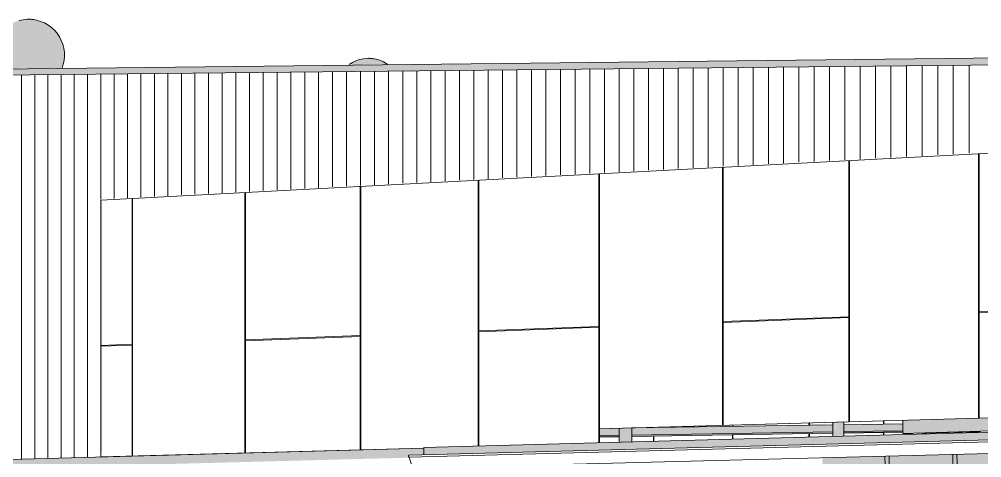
# Model space of a CAD drawing. Header units: inches. Extents: x 31213 to 31218, y -65 to 66.
# Drawn here: x 31213.6444 to 31213.7965, y 66.0432 to 66.1125 of the extents above; entities that cross this region are included whole.
import ezdxf

# ---------------------------------------------------------------- set-up
doc = ezdxf.new("R2010")
doc.units = ezdxf.units.IN
doc.header["$MEASUREMENT"] = 0
for name, color, linetype, lineweight in [('A-GENM', 13, 'Continuous', 9), ('A-ROOF', 132, 'Continuous', 13), ('A-ROOF-OTLN', 132, 'Continuous', 9), ('A-WALL-PATT', 111, 'Continuous', 13), ('L-SITE-WALL', 31, 'Continuous', 13), ('M-EQPM', 50, 'Continuous', 9), ('S-BEAM', 12, 'Continuous', 9), ('S-COLS', 52, 'Continuous', 9)]:
    doc.layers.add(name, color=color, linetype=linetype, lineweight=lineweight)

# ---------------------------------------------------------------- blocks, each defined once
blk = doc.blocks.new('FP_5-Looking North East')
at = {"layer": 'A-WALL-PATT', "lineweight": 9}
for p, q in [((31213.70052, 66.08634), (31213.70052, 66.10426)), ((31213.70275, 66.08646), (31213.70275, 66.10428)), ((31213.70498, 66.08658), (31213.70498, 66.1043)), ((31213.70721, 66.0867), (31213.70721, 66.10432)), ((31213.70945, 66.08681), (31213.70945, 66.10435)), ((31213.7117, 66.08693), (31213.7117, 66.10437)), ((31213.71396, 66.08705), (31213.71396, 66.10439)), ((31213.71622, 66.08717), (31213.71622, 66.10442)), ((31213.71849, 66.08729), (31213.71849, 66.10444)), ((31213.72076, 66.08741), (31213.72076, 66.10447)), ((31213.72304, 66.08753), (31213.72304, 66.10449)), ((31213.72533, 66.08765), (31213.72533, 66.10451)), ((31213.72762, 66.08778), (31213.72762, 66.10454)), ((31213.72992, 66.0879), (31213.72992, 66.10456)), ((31213.73222, 66.08802), (31213.73222, 66.10459)), ((31213.73453, 66.08814), (31213.73453, 66.10461)), ((31213.73685, 66.08826), (31213.73685, 66.10463)), ((31213.73918, 66.08839), (31213.73918, 66.10466)), ((31213.74151, 66.08851), (31213.74151, 66.10468)), ((31213.74384, 66.08863), (31213.74384, 66.10471)), ((31213.74619, 66.08876), (31213.74619, 66.10473)), ((31213.74854, 66.0889), (31213.74854, 66.10475)), ((31213.75089, 66.08901), (31213.75089, 66.10478)), ((31213.75326, 66.08913), (31213.75326, 66.1048)), ((31213.75563, 66.08926), (31213.75563, 66.10483)), ((31213.75801, 66.08938), (31213.75801, 66.10485)), ((31213.76039, 66.08951), (31213.76039, 66.10488)), ((31213.76278, 66.08964), (31213.76278, 66.1049)), ((31213.76518, 66.08976), (31213.76518, 66.10493)), ((31213.76758, 66.08989), (31213.76758, 66.10495)), ((31213.76999, 66.09002), (31213.76999, 66.10498)), ((31213.77241, 66.09015), (31213.77241, 66.105)), ((31213.77483, 66.09027), (31213.77483, 66.10503)), ((31213.77727, 66.0904), (31213.77727, 66.10505)), ((31213.7797, 66.09053), (31213.7797, 66.10508)), ((31213.78215, 66.09066), (31213.78215, 66.1051)), ((31213.7846, 66.09079), (31213.7846, 66.10513)), ((31213.78706, 66.09092), (31213.78706, 66.10516)), ((31213.78953, 66.09105), (31213.78953, 66.10518)), ((31213.792, 66.09118), (31213.792, 66.10521)), ((31213.79448, 66.09131), (31213.79448, 66.10523)), ((31213.64475, 66.04304), (31213.64475, 66.10367)), ((31213.64682, 66.0431), (31213.64682, 66.1037)), ((31213.6489, 66.04315), (31213.6489, 66.10372)), ((31213.65099, 66.04321), (31213.65099, 66.10374)), ((31213.65308, 66.04327), (31213.65308, 66.10376)), ((31213.65517, 66.04333), (31213.65517, 66.10378)), ((31213.65728, 66.08405), (31213.65728, 66.10381)), ((31213.65938, 66.08416), (31213.65938, 66.10383)), ((31213.6615, 66.08428), (31213.6615, 66.10385)), ((31213.66362, 66.08439), (31213.66362, 66.10387)), ((31213.66574, 66.0845), (31213.66574, 66.10389)), ((31213.66787, 66.08461), (31213.66787, 66.10392)), ((31213.67001, 66.08473), (31213.67001, 66.10394)), ((31213.67215, 66.08484), (31213.67215, 66.10396)), ((31213.6743, 66.08495), (31213.6743, 66.10398)), ((31213.67645, 66.08507), (31213.67645, 66.104)), ((31213.67861, 66.08518), (31213.67861, 66.10403)), ((31213.68077, 66.0853), (31213.68077, 66.10405)), ((31213.68294, 66.08541), (31213.68294, 66.10407)), ((31213.68512, 66.08553), (31213.68512, 66.10409)), ((31213.6873, 66.08564), (31213.6873, 66.10412)), ((31213.68949, 66.08576), (31213.68949, 66.10414)), ((31213.69168, 66.08587), (31213.69168, 66.10416)), ((31213.69389, 66.08599), (31213.69389, 66.10419)), ((31213.69609, 66.08611), (31213.69609, 66.10421)), ((31213.6983, 66.08622), (31213.6983, 66.10423))]:
    blk.add_line(p, q, dxfattribs=at)
blk = doc.blocks.new('FP_17-Looking North East')
at = {"layer": 'A-WALL-PATT', "lineweight": 9}
for p, q in [((31213.79597, 66.04947), (31213.79597, 66.09126)), ((31213.79608, 66.06627), (31213.79608, 66.09127)), ((31213.75551, 66.04831), (31213.75551, 66.08912)), ((31213.75561, 66.06472), (31213.75561, 66.08913)), ((31213.7755, 66.06548), (31213.7755, 66.09018)), ((31213.77561, 66.04889), (31213.77561, 66.09019)), ((31213.73599, 66.06396), (31213.73599, 66.08809)), ((31213.73609, 66.04776), (31213.73609, 66.0881)), ((31213.69826, 66.06252), (31213.69826, 66.0861)), ((31213.69836, 66.04447), (31213.69836, 66.0861)), ((31213.71691, 66.04506), (31213.71691, 66.08708)), ((31213.717, 66.06324), (31213.717, 66.08709)), ((31213.68003, 66.04397), (31213.68003, 66.08513)), ((31213.68012, 66.06182), (31213.68012, 66.08514)), ((31213.6622, 66.06113), (31213.6622, 66.08419)), ((31213.66229, 66.04348), (31213.66229, 66.0842)), ((31213.81694, 66.06707), (31213.79608, 66.06627)), ((31213.79608, 66.06614), (31213.81694, 66.06694)), ((31213.7755, 66.06548), (31213.75561, 66.06472)), ((31213.75561, 66.06459), (31213.7755, 66.06535)), ((31213.7755, 66.04889), (31213.7755, 66.06535)), ((31213.79608, 66.04948), (31213.79608, 66.06614)), ((31213.73599, 66.06396), (31213.717, 66.06324)), ((31213.717, 66.06311), (31213.73599, 66.06384)), ((31213.73599, 66.04775), (31213.73599, 66.06384)), ((31213.75561, 66.04832), (31213.75561, 66.06459)), ((31213.69826, 66.06252), (31213.68012, 66.06182)), ((31213.68012, 66.0617), (31213.69826, 66.06239)), ((31213.68012, 66.04397), (31213.68012, 66.0617)), ((31213.69826, 66.04446), (31213.69826, 66.06239)), ((31213.717, 66.04507), (31213.717, 66.06311)), ((31213.6622, 66.06113), (31213.65729, 66.06094)), ((31213.65729, 66.06082), (31213.6622, 66.06101)), ((31213.6622, 66.04348), (31213.6622, 66.06101))]:
    blk.add_line(p, q, dxfattribs=at)
blk = doc.blocks.new('FP_18-Looking North East')
at = {"layer": 'A-WALL-PATT', "lineweight": 9}
for p, q in [((31213.74462, 66.04796), (31213.74462, 66.04804)), ((31213.74468, 66.04796), (31213.74468, 66.04804)), ((31213.75708, 66.04814), (31213.75708, 66.0484)), ((31213.75714, 66.04814), (31213.75714, 66.0484)), ((31213.76919, 66.04833), (31213.76919, 66.04874)), ((31213.76925, 66.04833), (31213.76925, 66.04875)), ((31213.78097, 66.04851), (31213.78097, 66.04909)), ((31213.78103, 66.04851), (31213.78103, 66.04909)), ((31213.74462, 66.04586), (31213.74462, 66.04661)), ((31213.74468, 66.04586), (31213.74468, 66.04661)), ((31213.75708, 66.0462), (31213.75708, 66.04681)), ((31213.75714, 66.0462), (31213.75714, 66.04681)), ((31213.76919, 66.04654), (31213.76919, 66.04701)), ((31213.76925, 66.04654), (31213.76925, 66.04701)), ((31213.78097, 66.04686), (31213.78097, 66.0472)), ((31213.78103, 66.04686), (31213.78103, 66.0472))]:
    blk.add_line(p, q, dxfattribs=at)

msp = doc.modelspace()

# ---------------------------------------------------------------- hatches: boundary and pattern name
at = {"layer": 'A-GENM', "lineweight": 5}
h = msp.add_hatch(color=256, dxfattribs=at)
h.paths.add_polyline_path([(31213.64609, 66.11248), (31213.6461, 66.11246), (31213.64601, 66.11246)], flags=0)
h.paths.add_polyline_path([(31213.64078, 66.10467), (31213.64972, 66.10477), (31213.64986, 66.1052), (31213.65004, 66.10606), (31213.65012, 66.10693), (31213.6501, 66.10781), (31213.64997, 66.10866), (31213.64974, 66.10947), (31213.64942, 66.11022), (31213.64901, 66.11088), (31213.64853, 66.11145), (31213.64798, 66.1119), (31213.64738, 66.11222), (31213.64674, 66.11242), (31213.6465, 66.11245), (31213.64638, 66.11246), (31213.64563, 66.11248), (31213.64492, 66.11242), (31213.64428, 66.11227), (31213.64333, 66.1119), (31213.64263, 66.11148), (31213.64188, 66.11083), (31213.64128, 66.11013), (31213.64089, 66.10945), (31213.6406, 66.10879), (31213.64035, 66.10763), (31213.6403, 66.10658), (31213.6405, 66.10542), (31213.64075, 66.10474)], flags=0)
h = msp.add_hatch(color=256, dxfattribs=at)
h.paths.add_polyline_path([(31213.64674, 66.11242), (31213.64638, 66.11246), (31213.64646, 66.11244)], flags=0)
h.paths.add_polyline_path([(31213.64972, 66.10477), (31213.65114, 66.10479), (31213.6512, 66.10495), (31213.65148, 66.1061), (31213.6515, 66.10712), (31213.65143, 66.10784), (31213.65132, 66.10835), (31213.65105, 66.10911), (31213.65068, 66.10978), (31213.64999, 66.11068), (31213.64951, 66.11115), (31213.64896, 66.11156), (31213.64835, 66.11191), (31213.64803, 66.11206), (31213.6472, 66.11232), (31213.64674, 66.11242), (31213.64738, 66.11222), (31213.64798, 66.1119), (31213.64853, 66.11145), (31213.64901, 66.11088), (31213.64942, 66.11022), (31213.64974, 66.10947), (31213.64997, 66.10866), (31213.6501, 66.10781), (31213.65012, 66.10693), (31213.65004, 66.10606), (31213.64986, 66.1052)], flags=0)
h.paths.add_polyline_path([(31213.64803, 66.11206), (31213.6476, 66.11221), (31213.64706, 66.11236)], flags=0)
msp.add_hatch(color=256, dxfattribs=at).paths.add_polyline_path([(31213.6965, 66.10532), (31213.7021, 66.10538), (31213.70154, 66.1058), (31213.70105, 66.10606), (31213.70043, 66.10625), (31213.7002, 66.10628), (31213.70012, 66.10629), (31213.69964, 66.1063), (31213.69903, 66.10629), (31213.69871, 66.10625), (31213.69801, 66.10607), (31213.69706, 66.10567), (31213.69655, 66.10536)], flags=0)
h = msp.add_hatch(color=256, dxfattribs=at)
h.paths.add_polyline_path([(31213.70043, 66.10625), (31213.70007, 66.10628), (31213.70018, 66.10627)], flags=0)
h.paths.add_polyline_path([(31213.7021, 66.10538), (31213.70258, 66.10539), (31213.7025, 66.10544), (31213.70163, 66.10591), (31213.70087, 66.10615), (31213.70043, 66.10625), (31213.70105, 66.10606), (31213.70163, 66.10575), (31213.70181, 66.10561)], flags=0)
h.paths.add_polyline_path([(31213.70163, 66.10591), (31213.70121, 66.10605), (31213.70072, 66.10619)], flags=0)
at = {"layer": 'A-ROOF', "lineweight": 5}
for points in [[(31213.51699, 66.10234), (31213.87066, 66.10603), (31213.87066, 66.10716), (31213.51699, 66.10326)], [(31213.70834, 66.04366), (31213.81282, 66.04643), (31213.81284, 66.04641), (31213.8129, 66.04639), (31213.81294, 66.04631), (31213.81298, 66.0461), (31213.81508, 66.04615), (31213.81508, 66.04774), (31213.70834, 66.04482), (31213.70834, 66.04384)], [(31213.24665, 66.03107), (31213.70608, 66.04322), (31213.70605, 66.04329), (31213.70593, 66.04331), (31213.70589, 66.04339), (31213.70589, 66.04352), (31213.70594, 66.0436), (31213.70603, 66.04361), (31213.70833, 66.04367), (31213.70831, 66.04471), (31213.24665, 66.03212)]]:
    msp.add_hatch(color=256, dxfattribs=at).paths.add_polyline_path(points, flags=0)
at = {"layer": 'L-SITE-WALL', "lineweight": 5}
for points in [[(31213.65737, 66.04414), (31213.65746, 66.04414), (31213.65746, 66.08393), (31213.65737, 66.08393), (31213.65737, 66.04504)], [(31213.73599, 66.04559), (31213.73606, 66.04562), (31213.73606, 66.04775), (31213.73599, 66.04775), (31213.73599, 66.04562)]]:
    msp.add_hatch(color=256, dxfattribs=at).paths.add_polyline_path(points, flags=0)
at = {"layer": 'M-EQPM', "lineweight": 5}
for points in [[(31213.784, 66.04706), (31213.8057, 66.04766), (31213.8057, 66.04978), (31213.784, 66.04916), (31213.784, 66.04779)], [(31213.78779, 66.04704), (31213.79059, 66.04712), (31213.79059, 66.04718), (31213.78736, 66.04706)], [(31213.79059, 66.04712), (31213.79631, 66.04727), (31213.7956, 66.04732), (31213.79059, 66.04718)]]:
    msp.add_hatch(color=256, dxfattribs=at).paths.add_polyline_path(points, flags=0)
at = {"layer": 'S-BEAM', "lineweight": 5}
h = msp.add_hatch(color=256, dxfattribs=at)
h.paths.add_polyline_path([(31213.73603, 66.04776), (31213.73915, 66.04783), (31213.73915, 66.04787), (31213.73603, 66.04778)], flags=0)
h.paths.add_polyline_path([(31213.74115, 66.04783), (31213.77298, 66.04832), (31213.77298, 66.04839), (31213.74115, 66.04789), (31213.74115, 66.04786)], flags=0)
h.paths.add_polyline_path([(31213.77468, 66.04833), (31213.784, 66.04848), (31213.784, 66.04855), (31213.77468, 66.04838), (31213.77468, 66.04835)], flags=0)
h = msp.add_hatch(color=256, dxfattribs=at)
h.paths.add_polyline_path([(31213.73603, 66.04671), (31213.73915, 66.04676), (31213.73915, 66.0478), (31213.73603, 66.04775)], flags=0)
h.paths.add_polyline_path([(31213.74115, 66.04679), (31213.77298, 66.0473), (31213.77298, 66.04831), (31213.74115, 66.04783), (31213.74115, 66.04778)], flags=0)
h.paths.add_polyline_path([(31213.77468, 66.04733), (31213.784, 66.04748), (31213.784, 66.04847), (31213.77468, 66.04833), (31213.77468, 66.0478)], flags=0)
h = msp.add_hatch(color=256, dxfattribs=at)
h.paths.add_polyline_path([(31213.73603, 66.04649), (31213.73915, 66.04654), (31213.73915, 66.04676), (31213.73603, 66.04671)], flags=0)
h.paths.add_polyline_path([(31213.74115, 66.04658), (31213.77298, 66.0471), (31213.77298, 66.0473), (31213.74115, 66.04679)], flags=0)
h.paths.add_polyline_path([(31213.77468, 66.04712), (31213.784, 66.04728), (31213.784, 66.04748), (31213.77468, 66.04733)], flags=0)
for points in [[(31213.77135, 66.0403), (31213.78127, 66.04054), (31213.78118, 66.04346), (31213.77128, 66.0432), (31213.77134, 66.04081)], [(31213.78193, 66.04055), (31213.79198, 66.04081), (31213.79189, 66.04373), (31213.78186, 66.04345), (31213.78193, 66.04081)], [(31213.79265, 66.0408), (31213.80283, 66.04105), (31213.80273, 66.044), (31213.79258, 66.04374), (31213.79265, 66.04081)]]:
    msp.add_hatch(color=256, dxfattribs=at).paths.add_polyline_path(points, flags=0)
at = {"layer": 'S-BEAM'}
for points in [[(31213.78127, 66.04053), (31213.78193, 66.04055), (31213.78186, 66.04347), (31213.7812, 66.04343), (31213.78126, 66.04081)], [(31213.79198, 66.04078), (31213.79265, 66.04081), (31213.79258, 66.04374), (31213.79191, 66.04372), (31213.79198, 66.04081)]]:
    msp.add_hatch(color=256, dxfattribs=at).paths.add_polyline_path(points, flags=0)
at = {"layer": 'S-COLS', "lineweight": 5}
for points in [[(31213.77298, 66.04664), (31213.77334, 66.04665), (31213.77331, 66.04886), (31213.77298, 66.04885), (31213.77298, 66.04705)], [(31213.77334, 66.04665), (31213.77468, 66.04669), (31213.77467, 66.0489), (31213.77334, 66.04886), (31213.77334, 66.04705)], [(31213.73917, 66.04568), (31213.73957, 66.04569), (31213.73957, 66.04785), (31213.73917, 66.04784), (31213.73917, 66.04754)], [(31213.73957, 66.04569), (31213.74118, 66.04573), (31213.74117, 66.0479), (31213.73957, 66.04785), (31213.73957, 66.04775)]]:
    msp.add_hatch(color=256, dxfattribs=at).paths.add_polyline_path(points, flags=0)

# ---------------------------------------------------------------- linework, layer by layer
at = {"layer": 'A-GENM'}
for points in [[(31213.64435, 66.11229, 0), (31213.64498, 66.11242, 0), (31213.64562, 66.11249, 0), (31213.64578, 66.11249, 0), (31213.64595, 66.11249, 0), (31213.64607, 66.11249, 0), (31213.64615, 66.11248, 0), (31213.64628, 66.11248, 0), (31213.64637, 66.11247, 0), (31213.64648, 66.11246, 0), (31213.6465, 66.11246, 0)], [(31213.6465, 66.11246, 0), (31213.64666, 66.11243, 0), (31213.64682, 66.11241, 0), (31213.64714, 66.11234, 0), (31213.64776, 66.11216, 0), (31213.64836, 66.11191, 0), (31213.64892, 66.11159, 0), (31213.64945, 66.11121, 0), (31213.64993, 66.11077, 0), (31213.65035, 66.11027, 0), (31213.65072, 66.10974, 0), (31213.65102, 66.10916, 0), (31213.65126, 66.10856, 0), (31213.65142, 66.10793, 0), (31213.65151, 66.10729, 0), (31213.65153, 66.10665, 0), (31213.65147, 66.106, 0), (31213.65134, 66.10537, 0), (31213.65115, 66.10479, 0)], [(31213.69652, 66.10534, 0), (31213.69703, 66.10566, 0), (31213.69758, 66.10593, 0), (31213.69816, 66.10612, 0), (31213.69876, 66.10625, 0), (31213.69936, 66.10631, 0), (31213.69951, 66.10632, 0), (31213.69959, 66.10632, 0), (31213.69967, 66.10632, 0), (31213.69978, 66.10631, 0), (31213.69986, 66.10631, 0), (31213.69997, 66.1063, 0), (31213.70005, 66.1063, 0), (31213.70017, 66.10629, 0), (31213.70019, 66.10628, 0)], [(31213.70019, 66.10628, 0), (31213.70034, 66.10626, 0), (31213.70049, 66.10624, 0), (31213.70079, 66.10618, 0), (31213.70137, 66.10601, 0), (31213.70194, 66.10577, 0), (31213.70247, 66.10546, 0), (31213.70257, 66.10539, 0)]]:
    msp.add_polyline3d(points, dxfattribs=at)
at = {"layer": 'A-ROOF'}
for p, q in [((31213.51699, 66.10326), (31213.87066, 66.10716)), ((31213.87066, 66.10603), (31213.51699, 66.10234)), ((31213.70834, 66.04482), (31213.81508, 66.04774)), ((31213.24665, 66.03212), (31213.70833, 66.04471)), ((31213.70834, 66.04366), (31213.70834, 66.04482))]:
    msp.add_line(p, q, dxfattribs=at)
at = {"layer": 'A-ROOF-OTLN'}
for p, q in [((31213.70598, 66.0436), (31213.81286, 66.04645)), ((31213.81287, 66.04611), (31213.70599, 66.04328)), ((31213.81406, 66.04428), (31213.70726, 66.04157))]:
    msp.add_line(p, q, dxfattribs=at)
for points in [[(31213.706, 66.04329, 0), (31213.70598, 66.04329, 0), (31213.70595, 66.0433, 0), (31213.70593, 66.04332, 0), (31213.70591, 66.04335, 0), (31213.7059, 66.04338, 0), (31213.70589, 66.04342, 0), (31213.70589, 66.04346, 0), (31213.70589, 66.0435, 0), (31213.70591, 66.04353, 0), (31213.70592, 66.04356, 0), (31213.70594, 66.04359, 0), (31213.70597, 66.0436, 0), (31213.70599, 66.0436, 0)], [(31213.70725, 66.04157, 0), (31213.7072, 66.04157, 0), (31213.70691, 66.04165, 0), (31213.70664, 66.04184, 0), (31213.7064, 66.04214, 0), (31213.70622, 66.04253, 0), (31213.70611, 66.04297, 0), (31213.70607, 66.04329, 0)]]:
    msp.add_polyline3d(points, dxfattribs=at)
at = {"layer": 'L-SITE-WALL'}
for p, q in [((31213.84464, 66.09383), (31213.65729, 66.08393)), ((31213.65729, 66.08393), (31213.65729, 66.04334)), ((31213.73599, 66.04775), (31213.83853, 66.05069)), ((31213.83853, 66.05069), (31213.73606, 66.04775)), ((31213.73599, 66.04559), (31213.73599, 66.04775)), ((31213.73606, 66.04775), (31213.73599, 66.04775)), ((31213.73606, 66.04775), (31213.73606, 66.04562)), ((31213.65729, 66.04334), (31213.70832, 66.04474)), ((31213.65737, 66.04334), (31213.65729, 66.04334))]:
    msp.add_line(p, q, dxfattribs=at)
at = {"layer": 'M-EQPM'}
for p, q in [((31213.784, 66.04706), (31213.784, 66.04916)), ((31213.8057, 66.04766), (31213.784, 66.04706)), ((31213.784, 66.04706), (31213.78554, 66.04698)), ((31213.78708, 66.04708), (31213.7956, 66.04731)), ((31213.78779, 66.04704), (31213.78708, 66.04708)), ((31213.79059, 66.04718), (31213.79059, 66.04712)), ((31213.7956, 66.04731), (31213.79631, 66.04727))]:
    msp.add_line(p, q, dxfattribs=at)
at = {"layer": 'S-BEAM'}
for p, q in [((31213.74115, 66.04792), (31213.77298, 66.04839)), ((31213.77468, 66.04841), (31213.784, 66.04855)), ((31213.73603, 66.04671), (31213.73915, 66.04676)), ((31213.73915, 66.04654), (31213.73603, 66.04649)), ((31213.73914, 66.04652), (31213.73603, 66.04647)), ((31213.74115, 66.04679), (31213.77298, 66.0473)), ((31213.77298, 66.0471), (31213.74115, 66.04658)), ((31213.77298, 66.04707), (31213.74115, 66.04655)), ((31213.77468, 66.04733), (31213.784, 66.04748)), ((31213.784, 66.04728), (31213.77468, 66.04712)), ((31213.784, 66.04725), (31213.77468, 66.0471)), ((31213.7812, 66.04345), (31213.78127, 66.04053)), ((31213.78193, 66.04055), (31213.78186, 66.04347)), ((31213.79191, 66.04372), (31213.79198, 66.04078)), ((31213.79265, 66.0408), (31213.79258, 66.04374))]:
    msp.add_line(p, q, dxfattribs=at)
at = {"layer": 'S-COLS'}
for p, q in [((31213.77298, 66.04664), (31213.77298, 66.04885)), ((31213.77468, 66.0489), (31213.77468, 66.04669)), ((31213.73917, 66.04567), (31213.73917, 66.04785)), ((31213.74118, 66.04791), (31213.74118, 66.04573))]:
    msp.add_line(p, q, dxfattribs=at)

# ---------------------------------------------------------------- block references
at = {"layer": 'L-SITE-WALL', "lineweight": 9}
for name in ['FP_5-Looking North East', 'FP_17-Looking North East', 'FP_18-Looking North East']:
    msp.add_blockref(name, (0, 0), dxfattribs=at)

doc.saveas('drawing.dxf')
